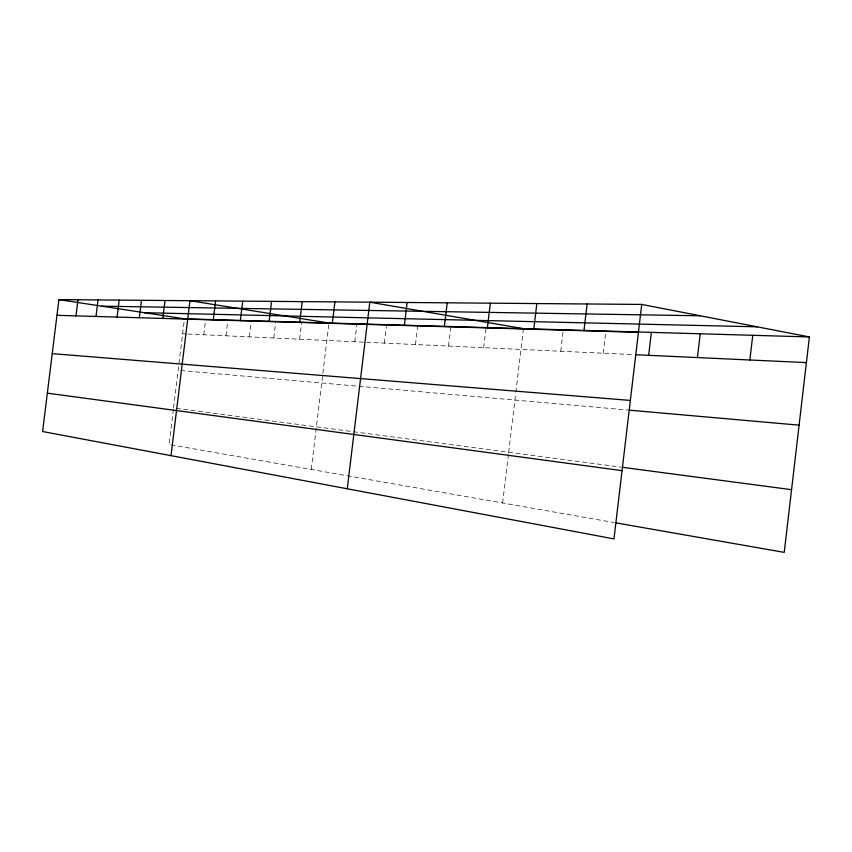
<?xml version="1.0" encoding="UTF-8"?>
<svg xmlns="http://www.w3.org/2000/svg" width="852" height="852" viewBox="0 0 852 852"><rect width="100%" height="100%" fill="white"/><g stroke="black" fill="none" stroke-linecap="round" stroke-linejoin="round"><path stroke-width="0.64" stroke-dasharray="4.26 3.19" d="M448.535 346.072L450.878 326.55M483.638 347.701L486.045 327.573M502.627 503L508.378 454.872M508.687 452.274L515.694 393.56M515.854 392.261L523.447 328.659M560.744 351.258L563.289 329.809M603.216 353.218L605.847 331.045M249.253 336.881L251.212 320.767M273.769 338.01L275.782 321.481M299.606 339.202L301.661 322.226M311.236 469.431L328.968 323.025M354.773 341.748L356.945 323.835M384.263 343.111L386.488 324.687M415.467 344.549L417.757 325.592M173.393 409.248L169.079 444.499L614.494 522.617M173.552 407.938L184.458 318.829M203.766 334.772L205.641 319.447M225.94 335.805L227.857 320.086M182.626 333.803L186.588 333.984M187.909 334.048L633.079 354.592M180.784 370.535L627.828 410.025M176.162 408.289L621.065 467.13"/><path stroke-width="1.28" d="M641.726 304.43L613.972 538.901L42.6 431.527L58.905 299.616L641.726 304.43L809.4 336.945L784.234 552.384L615.783 522.84M648.66 355.316L651.375 332.365M697.415 357.563L700.227 333.782M749.856 359.981L752.753 335.305M444.361 326.667L447.225 302.822M487.376 327.924L490.337 303.184M533.767 329.277L536.835 303.568M583.95 330.746L587.134 303.983M240.349 320.693L242.735 301.139M269.115 321.534L271.564 301.374M299.702 322.429L302.226 301.629M332.301 323.387L334.9 301.896M347.265 488.782L369.8 302.183L523.447 328.659M404.38 325.496L407.149 302.492M75.988 315.89L77.969 299.776M95.999 316.475L98.033 299.936M117.086 317.093L119.174 300.117M139.334 317.743L141.475 300.298M162.828 318.424L165.032 300.49M170.996 455.65L189.964 300.703L328.968 323.025M213.266 319.905L215.577 300.916M101.697 306.166L700.248 315.783M144.361 312.695L757.162 326.817M809.4 336.945L184.458 318.829L58.905 299.616M56.956 315.325L638.425 332.344M635.677 354.72L806.407 362.601M52.228 353.644L630.363 400.419M629.117 410.142L799.091 425.159M622.354 467.301L791.561 489.687M47.339 393.155L622.056 470.645"/></g></svg>
